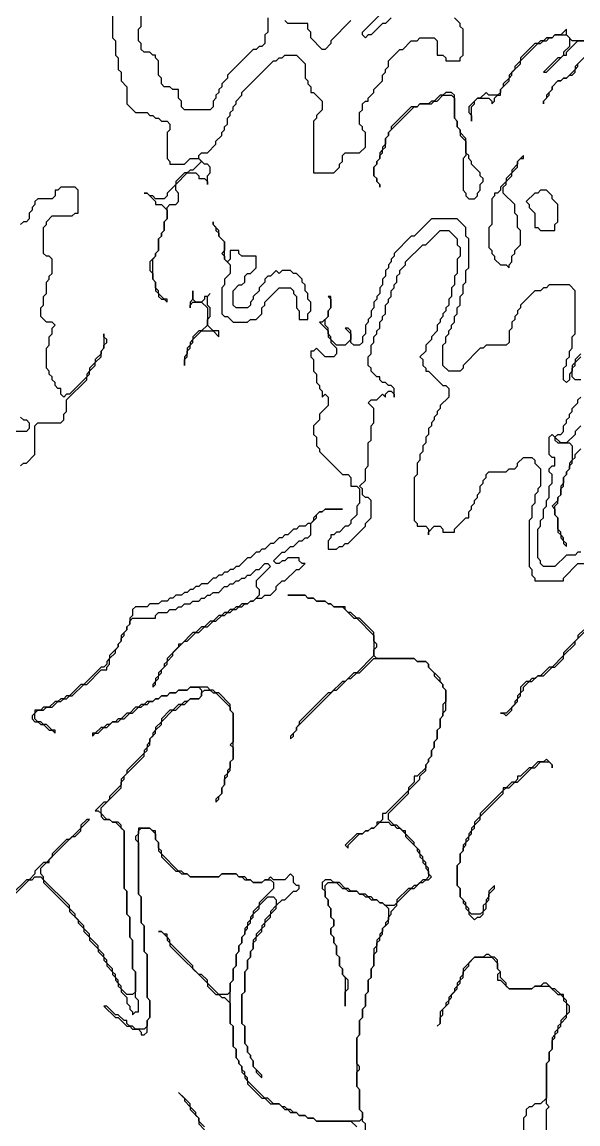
# Model space of a CAD drawing. Header units: metres. Extents: x 0 to 1000, y 0 to 1405.
# Drawn here: x 796.4 to 844.7, y 127.5 to 223.4 of the extents above; entities that cross this region are included whole.
import ezdxf

# ---------------------------------------------------------------- set-up
doc = ezdxf.new("R2010")
doc.units = ezdxf.units.M

msp = doc.modelspace()

# ---------------------------------------------------------------- linework, layer by layer
for points in [[(828.5, 223.75), (828, 223.25), (827.75, 223.25), (826.75, 222.25), (826.5, 222.25), (826.25, 222), (826, 222.25), (826, 222.5), (828.75, 225.25)], [(804.25, 224), (804.25, 222), (804.5, 221.75), (804.5, 220.5), (804.75, 220.25), (804.75, 219.25), (805, 219), (805, 218.25), (805.5, 217.75), (805.5, 216.25), (806.25, 215.5), (807.25, 215.5), (807.5, 215.25), (807.75, 215.25), (808, 215), (808.25, 215), (808.5, 214.75), (809, 214.75), (809.25, 214.5), (809.25, 214), (809, 213.75), (809, 211.5), (809.25, 211.25), (809.25, 211), (810.5, 211), (811, 211.5), (811.75, 211.5), (812, 211.25), (811.25, 210.5), (811, 210.5), (810.75, 210.25), (810.5, 210.25), (809.75, 209.5), (809.75, 209.25), (809, 208.5), (809, 208.25), (808.75, 208), (808, 208), (807.75, 208.25), (807.5, 208.25), (807.25, 208.5), (807, 208.5), (807.25, 208.5), (808, 207.75), (808, 207.5), (808.5, 207.5), (809, 207), (809, 206.25), (808.75, 206), (808.75, 205.25), (808.5, 205), (808.5, 204.75), (808.25, 204.5), (808.25, 203.5), (808, 203.25), (808, 203), (807.5, 202.5), (807.5, 201.75), (807.75, 201.5), (807.75, 201), (808, 200.75), (808, 200), (808.25, 199.75), (808.25, 199.5), (808.5, 199.25), (808.75, 199.25), (809, 199), (809, 199.25), (808.75, 199.25), (808.25, 199.75), (808.25, 200), (808, 200.25), (808, 200.75), (807.75, 201), (807.75, 202.75), (808, 203), (808, 203.25), (808.25, 203.5), (808.25, 204.5), (808.5, 204.75), (808.5, 205), (808.75, 205.25), (808.75, 206), (809, 206.25), (809, 207.25), (809.25, 207.5), (809.75, 207.5), (810, 207.75), (810, 208.5), (809.75, 208.75), (809.75, 209.25), (810.75, 210.25), (811.5, 210.25), (811.75, 210), (811.75, 209.75), (812.25, 209.75), (812.5, 209.5), (812.5, 209.25), (812.5, 210), (812.75, 210.25), (812.75, 210.75), (812.5, 211), (812.25, 211), (811.75, 211.5), (811.75, 211.75), (812, 212), (812.5, 212), (813.25, 212.75), (813.25, 213), (813.75, 213.5), (813.75, 213.75), (814, 214), (814, 214.25), (814.25, 214.5), (814.25, 215), (814.5, 215.25), (814.5, 215.5), (814.75, 215.75), (814.75, 216), (815, 216.25), (815, 216.5), (815.5, 217), (815.5, 217.25), (818.25, 220), (818.5, 220), (818.75, 220.25), (819, 220.25), (819.25, 220.5), (820.25, 220.5), (821, 219.75), (821, 218.5), (821.25, 218.25), (821.25, 218), (821.5, 217.75), (821.5, 217.25), (821.75, 217.25), (822.5, 216.5), (822.5, 215.75), (822, 215.25), (822, 215), (821.75, 214.75), (821.75, 210.25), (823.5, 210.25), (824, 210.75), (824, 211), (824.25, 211.25), (824.25, 211.75), (824.5, 212), (825.75, 212), (826.25, 212.5), (826.25, 213.75), (826, 214), (826, 214.25), (825.75, 214.5), (825.75, 215.5), (826, 215.75), (826, 216.25), (826.25, 216.5), (826.5, 216.5), (826.5, 216.75), (827, 217.25), (827, 217.5), (827.75, 218.25), (827.75, 218.75), (828, 219), (828, 219.25), (828.25, 219.5), (828.25, 220), (829.25, 221), (829.5, 221), (830.25, 221.75), (830.75, 221.75), (831, 222), (832.25, 222), (832.5, 221.75), (832.5, 220.5), (833, 220.5), (833.25, 220.25), (833.25, 220), (834.5, 220), (834.5, 220.25), (834.75, 220.5), (834.75, 222.75), (834.5, 223), (834.5, 223.25), (834, 223.75)], [(817.75, 223.75), (817.75, 222.5), (817.5, 222.25), (817.5, 221.5), (817.25, 221.25), (817, 221.25), (816.75, 221), (816.5, 221), (814.25, 218.75), (814.25, 218.5), (813.75, 218), (813.75, 217.75), (813.5, 217.5), (813.5, 217.25), (813.25, 217), (813.25, 216.75), (813, 216.5), (813, 216), (812.75, 215.75), (810.5, 215.75), (810.25, 216), (810.25, 216.5), (810, 216.75), (810, 217.5), (809.5, 217.5), (809.25, 217.75), (808.75, 217.75), (808.5, 218), (808.5, 218.5), (808.25, 218.75), (808.25, 220), (808, 220.25), (808, 220.5), (807.75, 220.5), (807.5, 220.75), (807, 220.75), (806.75, 221), (806.75, 221.5), (806.5, 221.75), (806.5, 222.75), (806.75, 223), (806.75, 224.25)], [(825, 223.5), (823.25, 221.75), (823.25, 221.5), (822.75, 221), (822.5, 221), (821.5, 222), (821.5, 222.5), (821.25, 222.75), (821.25, 223.25), (819.5, 223.25), (819.25, 223.5)], [(847.75, 221.75), (844.25, 221.75), (843.75, 222.25), (843.75, 222.75), (843.25, 222.25), (842.75, 222.25), (842.5, 222), (842, 222), (841.75, 221.75), (841.5, 221.75), (841.25, 221.5), (841, 221.5), (839.75, 220.25), (839.75, 220), (839.25, 219.5), (839.25, 219.25), (838.75, 218.75), (838.75, 218.5), (838.25, 218), (838.25, 217.75), (838, 217.5), (838, 217.25), (837.75, 217), (837, 217), (836.75, 217.25), (836.25, 216.75), (836, 216.75), (835.25, 216), (835.25, 215.5), (835.5, 215.25), (835.5, 214.75), (835.5, 216), (835.75, 216.25), (835.75, 216.5), (836, 216.75), (837, 216.75), (837.25, 216.5), (837.25, 216.25), (837.5, 216.5), (837.5, 216.75), (837.75, 217), (838, 217), (838, 217.5), (838.75, 218.25), (838.75, 218.5), (839, 218.75), (839, 219), (839.75, 219.75), (839.75, 220), (841.25, 221.5), (841.5, 221.5), (841.75, 221.75), (842, 221.75), (842.25, 222), (842.5, 222), (842.75, 222.25), (843.75, 222.25), (844, 222), (844, 221.25), (843.5, 220.75), (843.5, 220.5), (843.25, 220.25), (843, 220.25), (841.75, 219), (842, 219), (843.5, 220.5), (843.75, 220.5), (843.75, 220.75), (844.75, 221.75), (845.75, 221.75)], [(845, 220), (844.5, 219.5), (844.5, 219.25), (843.75, 218.5), (843.5, 218.5), (843.25, 218.25), (843, 218.25), (842.5, 217.75), (842.5, 217.5), (842, 217), (842, 216.75), (841.75, 216.5), (841.75, 216.25), (841.75, 216.5), (842.25, 217), (842.25, 217.25), (842.5, 217.5), (842.5, 217.75), (843, 218.25), (843.25, 218.25), (843.5, 218.5), (843.75, 218.5), (844, 218.75), (844.25, 218.75), (844.5, 219), (844.5, 219.25), (844.75, 219.5), (844.75, 219.75), (845.5, 220.5)], [(796.25, 184.75), (796.5, 185), (796.75, 185), (797.5, 185.75), (797.5, 188.25), (797.75, 188.5), (799.75, 188.5), (800, 188.75), (800, 189.25), (800.25, 189.5), (800.25, 190.5), (802, 192.25), (802, 192.5), (802.25, 192.75), (802.25, 193), (802.75, 193.5), (802.75, 193.75), (803.25, 194.25), (803.25, 194.75), (803.5, 195), (803.5, 195.25), (803.75, 195.5), (803.75, 195.75), (803.5, 196), (803.5, 196.25), (803.5, 195), (803.25, 194.75), (803.25, 194.5), (802.75, 194), (802.75, 193.75), (802.25, 193.25), (802.25, 193), (802, 192.75), (802, 192.5), (800.5, 191), (800.25, 191), (800, 190.75), (799.75, 191), (799.75, 191.5), (799.5, 191.5), (799.25, 191.75), (799.25, 192), (799, 192.25), (799, 192.5), (798.75, 192.75), (798.75, 193), (798.5, 193.25), (798.5, 195), (798.75, 195.25), (798.75, 196), (799, 196.25), (799, 196.75), (799.25, 197), (799, 197.25), (798.5, 197.25), (798, 197.75), (798, 198.5), (798.25, 198.75), (798.25, 199.5), (798.5, 199.75), (798.5, 200.75), (798.75, 201), (798.75, 201.25), (799, 201.5), (799, 202.75), (798.75, 203), (798.5, 203), (798.25, 203.25), (798.25, 205.5), (798.5, 205.75), (798.5, 206), (799, 206.5), (800.75, 206.5), (801, 206.75), (801.25, 206.75), (801.25, 208.75), (801, 209), (799.75, 209), (799.5, 208.75), (799.25, 208.75), (799.25, 208.25), (799, 208), (797.75, 208), (797.5, 207.75), (797.5, 207.5), (797.25, 207.25), (797.25, 207), (797, 206.75), (797, 206.25), (796.75, 206), (796.5, 206), (796.25, 205.75)], [(845, 194.5), (844.5, 194), (844.5, 193.75), (844.25, 193.5), (844.25, 193), (844, 192.75), (844, 192.25), (843.75, 192), (843.5, 192.25), (843.5, 193.25), (843.75, 193.5), (843.75, 194), (844, 194.25), (844, 194.75), (844.25, 195), (844.25, 196), (844.5, 196.25), (844.5, 200), (844, 200.5), (842.25, 200.5), (842, 200.25), (841.75, 200.25), (841.5, 200), (841, 200), (839.75, 198.75), (839.75, 198.5), (839.5, 198.25), (839.5, 198), (839.25, 197.75), (839.25, 197.5), (839, 197.25), (839, 196.75), (838.75, 196.5), (838.75, 195.5), (838.5, 195.25), (836.75, 195.25), (836.5, 195), (836.25, 195), (834.75, 193.5), (834.75, 193.25), (834.5, 193), (833.5, 193), (833, 193.5), (833, 195.25), (833.25, 195.5), (833.25, 196), (833.5, 196.25), (833.5, 196.5), (833.75, 196.75), (833.75, 197), (834, 197.25), (834, 197.75), (834.25, 198), (834.25, 198.5), (834.5, 198.75), (834.5, 199.5), (834.75, 199.75), (834.75, 200.5), (835, 200.75), (835, 201.75), (835.25, 202), (835.25, 204.5), (835, 204.75), (835, 205.5), (834.25, 206.25), (832, 206.25), (830.5, 204.75), (830.25, 204.75), (828.75, 203.25), (828.75, 203), (828.5, 202.75), (828.5, 202.5), (828.25, 202.25), (828.25, 202), (828, 201.75), (828, 201.25), (827.75, 201), (827.75, 200.5), (827.5, 200.25), (827.5, 199.75), (827.25, 199.5), (827.25, 199.25), (827, 199), (827, 198.5), (826.75, 198.25), (826.75, 197.75), (826.5, 197.5), (826.5, 197.25), (826.25, 197), (826.25, 196.25), (826, 196), (826, 195.5), (825.75, 195.25), (825.25, 195.25), (825, 195.5), (825, 196.5), (824.75, 196.75), (824.5, 196.75), (825, 196.25), (825, 195.75), (824.5, 195.25), (823.75, 195.25), (823.25, 195.75), (823.25, 196), (823, 196.25), (823, 196.75), (822.75, 197), (822.75, 197.5), (823, 197.75), (823, 198.25), (823.25, 198.5), (823.25, 199.5), (823, 199.5), (823.25, 199.25), (823.25, 198.5), (823, 198.25), (823, 197.75), (822.5, 197.25), (822.25, 197.25), (823, 196.5), (823, 196), (823.25, 195.75), (823.25, 195.5), (823.75, 195), (823.75, 194.5), (823.5, 194.25), (822.75, 194.25), (822, 195), (821.75, 194.75), (821.5, 194.75), (821.5, 194.25), (821.75, 194), (821.75, 193), (822, 192.75), (822, 192), (822.25, 191.75), (822.25, 191.5), (822.5, 191.25), (822.5, 190.75), (822.75, 191), (823, 190.75), (823, 190), (822.25, 189.25), (822.25, 188.75), (821.75, 188.25), (821.75, 187.5), (822, 187.25), (822, 186.5), (822.25, 186.25), (822.25, 186), (824.25, 184), (824.75, 184), (825, 183.75), (825, 183), (825.5, 183), (825.75, 182.75), (825.75, 181.5), (825.5, 181.25), (825.5, 180.5), (825, 180), (825, 179.75), (824.75, 179.5), (824.5, 179.5), (824, 179), (823.75, 179), (823.5, 178.75), (823.25, 178.75), (823.25, 178.5), (823, 178.25), (823, 177.5), (823.75, 177.5), (824, 177.75), (824.25, 177.75), (824.5, 178), (824.75, 178), (826.25, 179.5), (826.25, 179.75), (826.75, 180.25), (826.75, 181.75), (826.5, 182), (826.25, 182), (826, 182.25), (826, 182.75), (825.75, 183), (826.25, 183.5), (826.25, 184.5), (826.5, 184.75), (826.5, 186.75), (826.75, 187), (826.75, 188.25), (827, 188.5), (827, 189.75), (826.5, 190.25), (826.75, 190.5), (827.25, 190.5), (827.75, 191), (828, 190.75), (828, 191), (828.25, 191.25), (828.5, 191.25), (828.75, 191), (828.75, 190.75), (828.75, 191.5), (828.5, 191.75), (828.25, 191.75), (828, 192), (827.75, 192), (827.5, 192.25), (827.5, 192.5), (827.25, 192.5), (826.75, 193), (826.75, 193.25), (826.5, 193.5), (826.5, 194.25), (826.75, 194.5), (826.75, 195.25), (827, 195.5), (827, 196), (827.25, 196.25), (827.25, 196.5), (827.5, 196.75), (827.5, 197.25), (827.75, 197.5), (827.75, 197.75), (828, 198), (828, 198.75), (828.25, 199), (828.25, 199.25), (828.5, 199.5), (828.5, 200), (828.75, 200.25), (828.75, 200.5), (829, 200.75), (829, 201.25), (829.25, 201.5), (829.25, 201.75), (829.75, 202.25), (829.75, 202.5), (831.25, 204), (831.5, 204), (832.75, 205.25), (833.5, 205.25), (834.25, 204.5), (834.25, 204), (834.5, 203.75), (834.5, 203), (834.25, 202.75), (834.25, 201.5), (834, 201.25), (834, 200.5), (833.75, 200.25), (833.75, 199.5), (833.5, 199.25), (833.5, 198.75), (833.25, 198.5), (833.25, 198.25), (833, 198), (833, 197.75), (832.75, 197.5), (832.75, 197.25), (832.5, 197), (832.5, 196.5), (832, 196), (832, 195.75), (831.5, 195.25), (831.5, 194.75), (831, 194.25), (831.25, 194), (831.25, 193.5), (831.5, 193.25), (831.5, 193), (831.75, 193), (833, 191.75), (833.25, 191.75), (833.5, 191.5), (833.5, 190.75), (832.75, 190), (832.75, 189.75), (832.5, 189.5), (832.5, 189.25), (832.25, 189), (832.25, 188.75), (832, 188.5), (832, 188.25), (831.75, 188), (831.75, 187.5), (831.5, 187.25), (831.5, 186.75), (831.25, 186.5), (831.25, 186), (831, 185.75), (831, 185.25), (830.75, 185), (830.75, 184), (830.5, 183.75), (830.5, 180), (830.75, 179.75), (830.75, 179.5), (831.5, 179.5), (831.75, 179.25), (831.75, 178.75), (831.75, 179), (832.25, 179.5), (832.75, 179.5), (833, 179.25), (833, 179), (834, 179), (834, 179.25), (835, 180.25), (835.25, 180.25), (835.25, 180.75), (835.5, 181), (835.5, 181.25), (835.75, 181.5), (835.75, 181.75), (836, 182), (836, 182.25), (836.25, 182.5), (836.25, 183), (836.5, 183.25), (836.5, 183.5), (836.75, 183.75), (836.75, 184), (837, 184.25), (838.5, 184.25), (838.75, 184.5), (839.25, 184.5), (839.5, 184.75), (839.5, 185), (840, 185.5), (840.75, 185.5), (841, 185.25), (841, 185), (841.5, 184.5), (841.5, 183), (841.25, 182.75), (841.25, 182.5), (841, 182.25), (841, 181.5), (840.75, 181.25), (840.75, 180.25), (840.5, 180), (840.5, 176), (840.75, 175.75), (840.75, 175.25), (841, 175), (841, 174.75), (843.5, 174.75), (843.5, 175), (844.75, 176.25), (845.5, 176.25)], [(845, 192.25), (844.5, 192.25), (844.25, 192.5), (844.25, 193.25), (844.5, 193.5), (844.5, 193.75), (845, 194.25)], [(845, 188.25), (844.5, 187.75), (844.5, 187.5), (843.75, 186.75), (843.25, 186.75), (842.75, 187.25), (843, 187.5), (843.25, 187.5), (843.5, 187.75), (843.5, 188.25), (843.75, 188.5), (843.75, 188.75), (844, 189), (844, 189.25), (844.25, 189.5), (844.25, 189.75), (844.75, 190.25), (844.75, 190.5), (845, 190.75)], [(796.25, 189), (796.5, 188.75), (796.75, 188.75), (797, 188.5), (797, 188), (796.75, 187.75), (795.75, 187.75)], [(845, 177.25), (844.75, 177.25), (844.5, 177), (843.75, 177), (842.75, 176), (841.75, 176), (841.5, 176.25), (841.5, 176.5), (841.25, 176.75), (841.25, 179.25), (841.5, 179.5), (841.5, 180), (841.75, 180.25), (841.75, 181), (842, 181.25), (842, 181.75), (842.25, 182), (842.25, 183), (842.5, 183.25), (842.5, 184), (842.25, 184.25), (842.25, 184.5), (842.5, 184.75), (842.75, 184.75), (842.75, 185.5), (842.5, 185.5), (842.25, 185.75), (842.25, 187.25), (842.5, 187.5), (842.75, 187.25), (842.75, 187), (843, 186.75), (844, 186.75), (844.25, 186.5), (844.25, 185.25), (844, 185), (844, 184.5), (843.75, 184.25), (843.75, 184), (843.5, 183.75), (843.5, 183.25), (843.25, 183), (843.25, 182.25), (843, 182), (843, 181.75), (842.5, 181.25), (842.75, 181), (842.75, 180.5), (843, 180.25), (843, 179), (843.25, 178.75), (843.25, 178.5), (843.5, 178.25), (843.5, 178), (843.75, 177.75), (843.75, 178), (843.5, 178.25), (843.5, 178.5), (843.25, 178.75), (843.25, 179), (843, 179.25), (843, 180.25), (842.75, 180.5), (842.75, 181.25), (843, 181.5), (843, 182), (843.25, 182.25), (843.25, 182.75), (843.5, 183), (843.5, 183.75), (843.75, 184), (843.75, 184.25), (844, 184.5), (844, 184.75), (844.25, 185), (844.25, 185.25), (844.5, 185.5), (844.5, 185.75), (845, 186.25)], [(826.25, 126.75), (826.25, 127.5), (826, 127.75), (826, 128.5), (825.75, 128.75), (825.75, 130.5), (825.5, 130.75), (825.5, 132), (825.75, 132.25), (825.75, 132.5), (825.5, 132.75), (825.5, 135), (825.75, 135.25), (825.75, 136.5), (826, 136.75), (826, 137.5), (826.25, 137.75), (826.25, 138.75), (826.5, 139), (826.5, 140), (826.75, 140.25), (826.75, 141), (827, 141.25), (827, 142.25), (827.25, 142.5), (827.25, 143.25), (827.5, 143.5), (827.5, 143.75), (827.75, 144), (827.75, 144.5), (828.25, 145), (828.25, 145.5), (828.5, 145.75), (828.5, 146), (829, 146.5), (829, 146.75), (830.25, 148), (830.5, 148), (831, 148.5), (831.25, 148.5), (831.5, 148.75), (831.75, 148.75), (832, 149), (831.75, 149.25), (831.75, 149.75), (831.5, 150), (831.5, 150.25), (831.25, 150.5), (831.25, 150.75), (831, 151), (831, 151.25), (830.5, 151.75), (830.5, 152), (829.75, 152.75), (829.75, 153), (829.5, 153), (829, 153.5), (828.75, 153.5), (828.25, 154), (828.25, 154.5), (830, 156.25), (830, 156.5), (831, 157.5), (831, 157.75), (831.5, 158.25), (831.5, 158.75), (831.75, 159), (831.75, 159.25), (832, 159.5), (832, 160), (832.25, 160.25), (832.25, 160.75), (832.5, 161), (832.5, 161.75), (832.75, 162), (832.75, 162.75), (833, 163), (833, 163.25), (833.25, 163.5), (833.25, 165.25), (833, 165.5), (833, 165.75), (832.75, 166), (832.75, 166.25), (831.75, 167.25), (831.75, 167.5), (831.5, 167.75), (830.75, 167.75), (830.5, 168), (827.25, 168), (827, 168.25), (827, 168.75), (827.25, 169), (827.25, 169.25), (827, 169.5), (827, 170.25), (825.75, 171.5), (825.5, 171.5), (825, 172), (824.75, 172), (824.5, 172.25), (824.5, 172.5), (823.5, 172.5), (823.25, 172.75), (823, 172.75), (822.75, 173), (822, 173), (821.75, 173.25), (821.25, 173.25), (821, 173.5), (819.5, 173.5), (821, 173.5), (821.25, 173.25), (821.75, 173.25), (822, 173), (822.75, 173), (823, 172.75), (823.25, 172.75), (823.5, 172.5), (824.25, 172.5), (825.25, 171.5), (825.5, 171.5), (827, 170), (827, 168.25), (825.5, 166.75), (825.25, 166.75), (824.5, 166), (824.25, 166), (823.25, 165), (823, 165), (820.5, 162.5), (820.5, 162.25), (820.25, 162), (820.25, 161.75), (819.75, 161.25), (819.75, 161), (820, 161.25), (820, 161.5), (820.25, 161.75), (820.25, 162), (823.5, 165.25), (823.75, 165.25), (824.75, 166.25), (825, 166.25), (825.5, 166.75), (825.75, 166.75), (827, 168), (830.5, 168), (830.75, 167.75), (831.5, 167.75), (831.75, 167.5), (831.75, 167.25), (832.25, 166.75), (832.25, 166.5), (833, 165.75), (833, 165.5), (833.25, 165.25), (833.25, 164.25), (833, 164), (833, 163), (832.75, 162.75), (832.75, 162), (832.5, 161.75), (832.5, 161), (832.25, 160.75), (832.25, 160.25), (832, 160), (832, 159.5), (831.75, 159.25), (831.75, 159), (831.5, 158.75), (831.5, 158.5), (830.75, 157.75), (830.5, 157.75), (830.5, 157.25), (830, 156.75), (830, 156.5), (828, 154.5), (827.75, 154.5), (827.75, 154), (827.5, 153.75), (827.25, 153.75), (827.25, 153.5), (827, 153.25), (826.75, 153.25), (826.5, 153), (826.25, 153), (826, 152.75), (825.5, 152.75), (824.5, 151.75), (824.75, 151.5), (824.75, 151.75), (825.75, 152.75), (826, 152.75), (826.25, 153), (826.5, 153), (826.75, 153.25), (827, 153.25), (827.5, 153.75), (828.25, 153.75), (828.5, 153.5), (828.75, 153.5), (829, 153.25), (829.25, 153.25), (829.75, 152.75), (829.75, 152.5), (830.75, 151.5), (830.75, 151.25), (831, 151), (831, 150.75), (831.25, 150.5), (831.25, 150.25), (831.5, 150), (831.5, 149.75), (831.75, 149.5), (831.75, 149), (831.5, 148.75), (831.25, 148.75), (830.75, 148.25), (830.5, 148.25), (830.25, 148), (830, 148), (829, 147), (829, 146.75), (828.75, 146.5), (828, 146.5), (827.75, 146.75), (827.5, 146.75), (827.25, 147), (827, 147), (826.75, 147.25), (826.5, 147.25), (826.25, 147.5), (825.75, 147.5), (825.5, 147.75), (825, 147.75), (824.75, 148), (824.5, 148), (824, 148.5), (823.5, 148.5), (823.25, 148.75), (822.75, 148.75), (822.5, 148.5), (822.5, 148), (822.75, 147.75), (822.75, 147.25), (823, 147), (823, 146.5), (823.25, 146.25), (823.25, 145.5), (823.5, 145.25), (823.5, 144.75), (823.25, 144.5), (823.25, 144), (823.5, 143.75), (823.5, 143.25), (823.75, 143), (823.75, 142.25), (824, 142), (824, 141.25), (824.25, 141), (824.25, 140.5), (824.5, 140.25), (824.5, 137.75), (824.5, 139), (824.75, 139.25), (824.75, 140), (824.25, 140.5), (824.25, 141), (824, 141.25), (824, 142), (823.75, 142.25), (823.75, 143), (823.5, 143.25), (823.5, 143.75), (823.25, 144), (823.25, 144.5), (823.5, 144.75), (823.5, 145.25), (823.25, 145.5), (823.25, 146.25), (823, 146.5), (823, 147), (822.75, 147.25), (822.75, 148.25), (823, 148.5), (823.75, 148.5), (824.25, 148), (824.5, 148), (824.75, 147.75), (825.5, 147.75), (825.75, 147.5), (826, 147.5), (826.25, 147.25), (826.5, 147.25), (826.75, 147), (827.25, 147), (827.5, 146.75), (827.75, 146.75), (828.25, 146.25), (828.25, 145.25), (828, 145), (828, 144.75), (827.75, 144.5), (827.75, 144.25), (827.5, 144), (827.5, 143.75), (827.25, 143.5), (827.25, 143), (827, 142.75), (827, 141.25), (826.75, 141), (826.75, 140.25), (826.5, 140), (826.5, 139), (826.25, 138.75), (826.25, 137.75), (826, 137.5), (826, 136.75), (825.75, 136.5), (825.75, 135.25), (825.5, 135), (825.5, 130.75), (825.75, 130.5), (825.75, 128.75), (826, 128.5), (826, 128), (825.75, 127.75), (822, 127.75), (821.75, 128), (821.25, 128), (821, 128.25), (820.5, 128.25), (820.25, 128.5), (820, 128.5), (819.75, 128.75), (819.5, 128.75), (819.25, 129), (819, 129), (818.75, 129.25), (818.25, 129.25), (817.75, 129.75), (817.5, 129.75), (816, 131.25), (816, 131.5), (815.75, 131.75), (815.75, 132), (815.5, 132.25), (815.5, 132.5), (815.25, 132.75), (815.25, 133), (815, 133.25), (815, 134), (814.75, 134.25), (814.75, 136), (814.5, 136.25), (814.5, 139.75), (814.75, 140), (814.75, 141), (815, 141.25), (815, 142.25), (815.25, 142.5), (815.25, 143), (815.5, 143.25), (815.5, 143.75), (815.75, 144), (815.75, 144.25), (816, 144.5), (816, 144.75), (816.25, 145), (816.25, 145.25), (816.5, 145.5), (816.5, 145.75), (817, 146.25), (817, 146.5), (817.75, 147.25), (818.25, 147.25), (818.5, 147), (818.5, 146.5), (818, 146), (818, 145.75), (817.5, 145.25), (817.5, 145), (817.25, 144.75), (817.25, 144.5), (816.75, 144), (816.75, 143.75), (816.5, 143.5), (816.5, 142.75), (816.25, 142.5), (816.25, 142), (816, 141.75), (816, 141), (815.75, 140.75), (815.75, 139), (815.5, 138.75), (815.5, 136.25), (815.75, 136), (815.75, 134.5), (816, 134.25), (816, 133.75), (816.25, 133.5), (816.25, 133.25), (816.5, 133), (816.5, 132.5), (816.75, 132.25), (816.75, 132), (817.25, 131.5), (817.25, 131.75), (816.5, 132.5), (816.5, 133), (816.25, 133.25), (816.25, 133.5), (816, 133.75), (816, 134.25), (815.75, 134.5), (815.75, 136), (815.5, 136.25), (815.5, 138.75), (815.75, 139), (815.75, 140.75), (816, 141), (816, 141.75), (816.25, 142), (816.25, 142.5), (816.5, 142.75), (816.5, 143.25), (816.75, 143.5), (816.75, 143.75), (817.25, 144.25), (817.25, 144.5), (817.5, 144.75), (817.5, 145), (818, 145.5), (818, 145.75), (818.5, 146.25), (818.5, 146.5), (819, 147), (819.25, 147), (820, 147.75), (820.25, 147.75), (820.5, 148), (820.5, 148.25), (820.25, 148.25), (820, 148.5), (820, 149), (819.75, 149.25), (819.25, 148.75), (818.25, 148.75), (818, 149), (817.75, 148.75), (817.5, 148.75), (817.25, 148.5), (816.5, 148.5), (816.25, 148.75), (816, 148.75), (815.75, 149), (815.25, 149), (815, 149.25), (813.75, 149.25), (813.5, 149), (811, 149), (810.75, 149.25), (810.5, 149.25), (810.25, 149.5), (810, 149.5), (808.5, 151), (808.5, 151.25), (808.25, 151.5), (808.25, 152), (808, 152.25), (808, 153), (807.75, 153), (807.5, 153.25), (806.5, 153.25), (806.5, 152.75), (806.25, 152.5), (806.25, 152.25), (806.5, 152), (806.5, 147.5), (806.75, 147.25), (806.75, 145), (807, 144.75), (807, 142.5), (807.25, 142.25), (807.25, 138.5), (807.5, 138.25), (807.5, 136.75), (807.25, 136.5), (807.25, 136), (807, 135.75), (806.25, 135.75), (806, 136), (805.75, 136), (805.5, 136.25), (805.5, 136.5), (805.25, 136.5), (804.75, 137), (804.5, 137), (803.75, 137.75), (803.5, 137.75), (804.5, 136.75), (804.75, 136.75), (805.5, 136), (805.75, 136), (806, 135.75), (806.5, 135.75), (806.75, 135.5), (806.75, 135.25), (807, 135.25), (807.25, 135.5), (807.25, 136.5), (807.5, 136.75), (807.5, 138.25), (807.25, 138.5), (807.25, 142.25), (807, 142.5), (807, 144.75), (806.75, 145), (806.75, 147.25), (806.5, 147.5), (806.5, 153), (806.75, 153.25), (807.5, 153.25), (808, 152.75), (808, 152.25), (808.25, 152), (808.25, 151.25), (808.5, 151), (808.5, 150.75), (809.75, 149.5), (810, 149.5), (810.25, 149.25), (810.75, 149.25), (811, 149), (813.5, 149), (813.75, 149.25), (815, 149.25), (815.25, 149), (815.5, 149), (815.75, 148.75), (816.25, 148.75), (816.5, 148.5), (817.25, 148.5), (817.5, 148.75), (818, 148.75), (818.25, 148.5), (818.25, 148), (817, 146.75), (817, 146.5), (816.5, 146), (816.5, 145.75), (816.25, 145.5), (816.25, 145.25), (816, 145), (816, 144.75), (815.75, 144.5), (815.75, 144), (815.5, 143.75), (815.5, 143.25), (815.25, 143), (815.25, 142.5), (815, 142.25), (815, 141.25), (814.75, 141), (814.75, 140), (814.5, 139.75), (814.5, 139), (814.25, 138.75), (813.5, 138.75), (812.5, 139.75), (812.5, 140), (812, 140.5), (811.75, 140.5), (811.25, 141), (811.25, 141.25), (809.25, 143.25), (809.25, 143.5), (809, 143.75), (809, 144), (808.75, 144), (808.5, 144.25), (808.25, 144.25), (808.5, 144.25), (809, 143.75), (809, 143.5), (809.25, 143.25), (809.25, 143), (812.5, 139.75), (812.5, 139.5), (813.25, 138.75), (813.5, 138.75), (813.75, 138.5), (814, 138.5), (814.5, 138), (814.5, 136.25), (814.75, 136), (814.75, 134.25), (815, 134), (815, 133.25), (815.25, 133), (815.25, 132.75), (815.5, 132.5), (815.5, 132), (815.75, 131.75), (815.75, 131.5), (816, 131.25), (816, 131), (817.25, 129.75), (817.5, 129.75), (818, 129.25), (818.75, 129.25), (819.25, 128.75), (819.5, 128.75), (819.75, 128.5), (820.25, 128.5), (820.5, 128.25), (821, 128.25), (821.25, 128), (821.75, 128), (822, 127.75), (825, 127.75), (825.5, 127.25)], [(845.25, 170.5), (844.75, 170), (844.75, 169.75), (843.5, 168.5), (843.5, 168.25), (842.5, 167.25), (842.25, 167.25), (841.5, 166.5), (841.25, 166.5), (841, 166.25), (840.75, 166.25), (840.5, 166), (840.25, 166), (839.75, 165.5), (839.75, 165), (839.5, 164.75), (839.5, 164.5), (839.25, 164.25), (839.25, 164), (838.5, 163.25), (838, 163.25), (838.25, 163.25), (838.5, 163), (839, 163.5), (839, 163.75), (839.5, 164.25), (839.5, 164.5), (839.75, 164.75), (839.75, 165), (840, 165.25), (840, 165.5), (840.5, 166), (840.75, 166), (841.25, 166.5), (841.75, 166.5), (842.5, 167.25), (842.75, 167.25), (843.5, 168), (843.5, 168.25), (844.5, 169.25), (844.5, 169.5), (845.75, 170.75)], [(795.75, 147.5), (797, 148.75), (797.25, 148.75), (797.5, 149), (798, 149), (798.25, 148.75), (798.25, 148.5), (800.5, 146.25), (800.5, 146), (801.25, 145.25), (801.25, 145), (801.75, 144.5), (801.75, 144.25), (802.25, 143.75), (802.25, 143.5), (803, 142.75), (803, 142.5), (803.5, 142), (803.5, 141.75), (803.75, 141.5), (803.75, 141.25), (804.25, 140.75), (804.25, 140.5), (804.5, 140.25), (804.5, 140), (804.75, 139.75), (804.75, 139.5), (805, 139.25), (805, 139), (805.5, 138.5), (805.5, 138), (805.75, 137.75), (805.75, 137.5), (806, 137.25), (806, 137), (806.25, 137.25), (806.5, 137.25), (806.5, 138.25), (806.25, 138.5), (806.25, 140.75), (806, 141), (806, 143.5), (805.75, 143.75), (805.75, 145.5), (805.5, 145.75), (805.5, 147.75), (805.25, 148), (805.25, 153), (805, 153.25), (805, 153.5), (804.75, 153.75), (804.25, 153.75), (804, 154), (803.75, 154), (803.25, 154.5), (803.25, 155), (805, 156.75), (805, 157.25), (805.25, 157.5), (805.25, 157.75), (807, 159.5), (807, 159.75), (807.25, 160), (807.25, 160.25), (807.5, 160.5), (807.5, 161), (808, 161.5), (808, 161.75), (808.5, 162.25), (808.5, 162.5), (809.5, 163.5), (809.75, 163.5), (810.25, 164), (810.5, 164), (811, 164.5), (811.75, 164.5), (812, 164.75), (812, 165), (812.25, 165.25), (812.75, 165.25), (813, 165), (813.25, 165), (814.5, 163.75), (814.5, 163.5), (814.75, 163.25), (814.75, 160.75), (814.5, 160.5), (814.75, 160.25), (814.75, 159.25), (814.5, 159), (814.5, 158.5), (814.25, 158.25), (814.25, 158), (814, 157.75), (814, 157), (813.75, 156.75), (813.75, 156.25), (813.25, 155.75), (813.25, 155.5), (813.5, 155.75), (813.5, 156), (813.75, 156.25), (813.75, 156.75), (814, 157), (814, 157.5), (814.25, 157.75), (814.25, 158), (814.5, 158.25), (814.5, 159), (814.75, 159.25), (814.75, 163.25), (814.5, 163.5), (814.5, 164), (813.5, 165), (813.25, 165), (813, 165.25), (812.75, 165.25), (812.5, 165.5), (811, 165.5), (810.75, 165.25), (810, 165.25), (809.75, 165), (809.25, 165), (809, 164.75), (808.5, 164.75), (808.25, 164.5), (808, 164.5), (807.75, 164.25), (807.25, 164.25), (807, 164), (806.75, 164), (806.5, 163.75), (806.25, 163.75), (805.75, 163.25), (805.5, 163.25), (805, 162.75), (804.75, 162.75), (804.5, 162.5), (804.25, 162.5), (804, 162.25), (803.75, 162.25), (803.5, 162), (803.25, 162), (802.75, 161.5), (802.5, 161.5), (802.5, 161.25), (802.75, 161.5), (803, 161.5), (803.5, 162), (803.75, 162), (804.25, 162.5), (804.75, 162.5), (805, 162.75), (805.25, 162.75), (805.75, 163.25), (806, 163.25), (806.5, 163.75), (806.75, 163.75), (807, 164), (807.25, 164), (807.5, 164.25), (807.75, 164.25), (808, 164.5), (808.25, 164.5), (808.5, 164.75), (809, 164.75), (809.25, 165), (809.75, 165), (810, 165.25), (810.75, 165.25), (811, 165.5), (811.75, 165.5), (812, 165.25), (812, 164.75), (811.75, 164.5), (811, 164.5), (810.75, 164.25), (810.5, 164.25), (810.25, 164), (810, 164), (809.5, 163.5), (809.25, 163.5), (808.5, 162.75), (808.5, 162.5), (808, 162), (808, 161.75), (807.75, 161.5), (807.75, 161.25), (807.5, 161), (807.5, 160.75), (807.25, 160.5), (807.25, 160.25), (807, 160), (807, 159.75), (805.5, 158.25), (805.5, 158), (805, 157.5), (805, 157), (804, 156), (804, 155.75), (803.75, 155.5), (803.5, 155.5), (802.75, 154.75), (803, 154.75), (803.25, 154.5), (803.25, 154.25), (803.5, 154), (804, 154), (804.25, 153.75), (804.5, 153.75), (805.25, 153), (805.25, 148), (805.5, 147.75), (805.5, 145.75), (805.75, 145.5), (805.75, 143.75), (806, 143.5), (806, 141), (806.25, 140.75), (806.25, 139), (806, 138.75), (805.5, 138.75), (805, 139.25), (805, 139.5), (804.75, 139.75), (804.75, 140), (804.5, 140.25), (804.5, 140.5), (804.25, 140.75), (804.25, 141), (803.75, 141.5), (803.75, 141.75), (803.5, 142), (803.5, 142.25), (803, 142.75), (803, 143), (802.25, 143.75), (802.25, 144), (801.75, 144.5), (801.75, 144.75), (801, 145.5), (801, 145.75), (800.5, 146.25), (800.5, 146.5), (798.25, 148.75), (798.25, 149), (798, 149.25), (798, 149.75), (798.5, 150.25), (798.75, 150.25), (798.75, 150.5), (800.75, 152.5), (801, 152.5), (801.5, 153), (801.5, 153.25), (802.25, 154), (802, 154), (801.5, 153.5), (801.5, 153.25), (800.5, 152.25), (800.25, 152.25), (799, 151), (799, 150.75), (798.5, 150.25), (798.25, 150.25), (797.5, 149.5), (797.5, 149.25), (797, 148.75), (796.75, 148.75), (795.5, 147.5)], [(842, 125.75), (842, 128.75), (842.25, 129), (842, 129.25), (842, 132.75), (842.25, 133), (842.25, 133.75), (842.5, 134), (842.5, 134.75), (842.75, 135), (842.75, 135.25), (843, 135.5), (843, 135.75), (843.25, 136), (843.25, 136.25), (843.75, 136.75), (843.75, 137), (844, 137.25), (844, 137.75), (843.75, 138), (843.75, 138.25), (843.5, 138.5), (843.5, 138.75), (843.25, 138.75), (842.75, 139.25), (842.5, 139.25), (842, 139.75), (841.75, 139.75), (841.5, 139.5), (841, 139.5), (840.75, 139.25), (838.75, 139.25), (838.5, 139.5), (838.5, 139.75), (838, 140.25), (838, 140.75), (837.75, 141), (837.75, 141.75), (837.5, 142), (837.25, 142), (837, 142.25), (836.75, 142.25), (836.5, 142), (835.75, 142), (834.75, 141), (834.75, 140.5), (834.5, 140.25), (834.5, 140), (834.25, 139.75), (834.25, 139.5), (834, 139.25), (834, 139), (833.5, 138.5), (833.5, 138.25), (833.25, 138), (833.25, 137.75), (832.75, 137.25), (832.75, 136.25), (832.5, 136), (832.75, 136.25), (832.75, 136.75), (833, 137), (833, 137.5), (833.5, 138), (833.5, 138.25), (833.75, 138.5), (833.75, 138.75), (834.25, 139.25), (834.25, 139.5), (834.5, 139.75), (834.5, 140), (834.75, 140.25), (834.75, 140.75), (835.25, 141.25), (835.25, 141.5), (835.75, 142), (837.25, 142), (837.75, 141.5), (837.75, 141), (838, 140.75), (837.75, 140.5), (837.75, 140), (838, 140), (838.75, 139.25), (840.75, 139.25), (841, 139.5), (842.25, 139.5), (843, 138.75), (843.25, 138.75), (843.5, 138.5), (843.5, 138.25), (843.75, 138), (843.75, 137), (843.25, 136.5), (843.25, 136.25), (843, 136), (843, 135.75), (842.75, 135.5), (842.75, 135.25), (842.5, 135), (842.5, 134), (842.25, 133.75), (842.25, 133), (842, 132.75), (842, 129.75), (841.5, 129.25), (841, 129.25), (840.75, 129), (840.5, 129), (840.25, 128.75), (840.25, 128.25), (840, 128), (840, 126.75)], [(812.25, 127.25), (811.75, 127.75), (811.75, 128), (811.5, 128.25), (811.5, 128.5), (811, 129), (811, 129.25), (810, 130.25), (810.5, 129.75), (810.5, 129.5), (811, 129), (811, 128.75), (811.75, 128), (811.75, 127.5), (812.25, 127)]]:
    msp.add_lwpolyline(points)
for points in [[(833.25, 217.25), (833, 217), (832.75, 217), (832.25, 216.5), (832, 216.5), (831.75, 216.25), (831, 216.25), (830.75, 216), (830.25, 216), (828.5, 214.25), (828.5, 214), (828.25, 213.75), (828.25, 213.5), (828, 213.25), (828, 212.75), (827.75, 212.5), (827.75, 212.25), (827.5, 212), (827.5, 211.5), (827.25, 211.25), (827.25, 211), (827, 210.75), (827, 210), (827.25, 209.75), (827.25, 209.5), (827.5, 209.25), (827.5, 209), (827.5, 209.25), (827.25, 209.5), (827.25, 209.75), (827, 210), (827, 210.75), (827.25, 211), (827.25, 211.25), (827.5, 211.5), (827.5, 211.75), (827.75, 212), (827.75, 212.25), (828, 212.5), (828, 213.25), (828.25, 213.5), (828.25, 213.75), (830.5, 216), (830.75, 216), (831, 216.25), (832, 216.25), (832.25, 216.5), (832.5, 216.5), (833, 217), (833.75, 217), (834, 216.75), (834, 215), (834.25, 214.75), (834.25, 214.25), (834.5, 214), (834.5, 213.5), (835, 213), (835, 211.75), (834.75, 211.5), (834.75, 208.75), (835, 208.5), (835, 208.25), (835.25, 208), (835.75, 208), (836, 208.25), (836, 208.5), (836.25, 208.75), (836.25, 209.25), (836.5, 209.5), (836.5, 209.75), (836.25, 210), (836.25, 210.25), (835.5, 211), (835.5, 211.25), (835.25, 211.5), (835.25, 211.75), (835, 212), (835, 213.25), (834.5, 213.75), (834.5, 214), (834.25, 214.25), (834.25, 214.75), (834, 215), (834, 217), (833.75, 217.25)], [(840, 211.75), (839.5, 211.25), (839.5, 211), (839, 210.5), (839, 210.25), (838.5, 209.75), (838.5, 209.5), (838, 209), (838, 208.75), (837.75, 208.5), (837.5, 208.5), (837.5, 208.25), (837.25, 208), (837.25, 205.75), (837, 205.5), (837, 203.75), (837.25, 203.5), (837.25, 203.25), (837.5, 203), (837.5, 202.75), (838, 202.25), (838.5, 202.25), (838.75, 202), (838.75, 202.25), (839, 202.5), (839, 203), (839.25, 203.25), (839.25, 203.5), (839.75, 204), (839.75, 205.25), (839.5, 205.5), (839.5, 206.5), (839.25, 206.75), (839.25, 207.5), (838.25, 208.5), (838.25, 209), (838.5, 209.25), (838.5, 209.5), (839, 210), (839, 210.25), (839.5, 210.75), (839.5, 211.25), (839.75, 211.5), (840, 211.5)], [(841.5, 208.75), (841.25, 208.5), (841, 208.5), (840.25, 207.75), (840.5, 207.5), (840.5, 207.25), (841, 206.75), (841, 205.5), (841.25, 205.5), (841.5, 205.25), (842.75, 205.25), (842.75, 205.75), (843, 206), (843, 207.5), (842.5, 208), (842.5, 208.25), (842, 208.75)], [(813, 206), (813, 205.75), (813.25, 205.5), (813.25, 205.25), (813.5, 205), (813.5, 204.75), (814, 204.25), (814, 203.5), (813.75, 203.25), (814, 203), (814, 202.75), (814.5, 202.25), (814.5, 201.5), (814, 201), (814, 200.5), (813.75, 200.25), (813.75, 198), (814, 197.75), (814.25, 197.75), (814.75, 197.25), (816, 197.25), (816.25, 197.5), (816.75, 197.5), (817.25, 198), (817.25, 198.5), (817.5, 198.75), (817.5, 199), (818.75, 200.25), (819.75, 200.25), (820, 200), (820, 199.75), (820.25, 199.5), (820.25, 198.5), (820.5, 198.25), (820.5, 197.5), (821.25, 197.5), (821.25, 198), (821.5, 198.25), (821.5, 199), (821.25, 199.25), (821.25, 199.75), (821, 200), (821, 200.5), (820.75, 200.75), (820.75, 201), (820.25, 201.5), (820, 201.5), (819.75, 201.75), (819, 201.75), (818.75, 201.5), (818.5, 201.75), (818, 201.25), (817.75, 201.25), (817.5, 201), (817.5, 200.75), (817, 200.25), (817, 200), (816.5, 199.5), (816.5, 199.25), (816.25, 199), (816.25, 198.75), (816, 198.5), (815, 198.5), (814.75, 198.75), (814.75, 200), (815.25, 200.5), (815.5, 200.5), (815.75, 200.75), (815.75, 201.25), (816, 201.5), (816.25, 201.5), (816.75, 202), (816.75, 203), (815.5, 203), (815.25, 203.25), (815.25, 203.5), (814.5, 203.5), (814.5, 202.75), (814.25, 202.5), (814, 202.75), (814, 204.25), (813.5, 204.75), (813.5, 205.25), (813, 205.75)], [(811.25, 200), (811.25, 199.25), (811, 199), (811, 198.5), (811, 198.75), (811.25, 199), (812, 199), (812.5, 198.5), (812.5, 197), (812, 196.5), (811.75, 196.5), (811.25, 196), (811.25, 195.75), (811, 195.5), (811, 195.25), (810.75, 195), (810.75, 194.5), (810.5, 194.25), (810.5, 193.5), (810.5, 194), (810.75, 194.25), (810.75, 194.75), (811, 195), (811, 195.25), (811.25, 195.5), (811.25, 195.75), (812, 196.5), (813, 196.5), (813.5, 196), (813.5, 196.5), (813, 196.5), (812.5, 197), (812.5, 197.5), (812.75, 197.75), (812.75, 198.5), (812.5, 198.75), (812.5, 199.5), (812.75, 199.75), (812.5, 199.5), (812.25, 199.5), (812.25, 199.25), (812, 199), (811.5, 199), (811.25, 199.25)], [(822.75, 181), (822.5, 180.75), (822.25, 180.75), (821.75, 180.25), (821.75, 180), (821.5, 179.75), (821.25, 179.75), (821, 179.5), (820.5, 179.5), (820.25, 179.25), (820, 179.25), (819.5, 178.75), (819.25, 178.75), (819, 178.5), (818.75, 178.5), (818.25, 178), (818, 178), (817.5, 177.5), (817.25, 177.5), (817, 177.25), (816.75, 177.25), (816.25, 176.75), (816, 176.75), (815.25, 176), (815, 176), (814.75, 175.75), (814.5, 175.75), (814.25, 175.5), (814, 175.5), (813.75, 175.25), (813.5, 175.25), (813.25, 175), (813, 175), (812.5, 174.5), (812, 174.5), (811.75, 174.25), (811.5, 174.25), (811.25, 174), (811, 174), (810.75, 173.75), (810.5, 173.75), (810.25, 173.5), (809.75, 173.5), (809.5, 173.25), (809.25, 173.25), (809, 173), (808.5, 173), (808.25, 172.75), (807.5, 172.75), (807.25, 172.5), (806.25, 172.5), (806, 172.25), (806, 171.75), (805.75, 171.5), (805.75, 171), (805.5, 170.75), (805.5, 170.5), (805, 170), (805, 169.5), (804.75, 169.25), (804.75, 169), (804, 168.25), (804, 168), (803.75, 167.75), (803.75, 167.5), (803.5, 167.25), (803.25, 167.25), (801.75, 165.75), (801.5, 165.75), (800.5, 164.75), (800.25, 164.75), (800, 164.5), (799.75, 164.5), (799.5, 164.25), (799.25, 164.25), (798.75, 163.75), (798.25, 163.75), (798, 163.5), (797.5, 163.5), (797.5, 163.25), (797.25, 163), (797.25, 162.75), (797.5, 162.5), (797.75, 162.5), (798, 162.25), (798.25, 162.25), (798.75, 161.75), (799, 161.75), (799.25, 161.5), (799.25, 161.75), (799, 161.75), (798.5, 162.25), (798.25, 162.25), (798, 162.5), (797.75, 162.5), (797.5, 162.75), (797.5, 163.25), (797.75, 163.5), (798.25, 163.5), (798.5, 163.75), (799, 163.75), (799.5, 164.25), (799.75, 164.25), (800, 164.5), (800.25, 164.5), (800.5, 164.75), (800.75, 164.75), (801.75, 165.75), (802, 165.75), (803.25, 167), (803.75, 167), (803.75, 167.25), (804, 167.5), (804, 168), (804.5, 168.5), (804.5, 168.75), (804.75, 169), (804.75, 169.25), (805, 169.5), (805, 169.75), (805.25, 170), (805.25, 170.25), (805.5, 170.5), (805.5, 170.75), (805.75, 171), (805.75, 171.25), (806, 171.5), (808, 171.5), (808, 171.75), (808.25, 172), (809, 172), (809.25, 172.25), (809.75, 172.25), (810, 172.5), (810.25, 172.5), (810.5, 172.75), (811, 172.75), (811.25, 173), (811.75, 173), (812, 173.25), (812.25, 173.25), (812.5, 173.5), (812.75, 173.5), (813, 173.75), (813.5, 173.75), (814, 174.25), (814.25, 174.25), (814.5, 174.5), (814.75, 174.5), (815, 174.75), (815.25, 174.75), (815.5, 175), (815.75, 175), (816, 175.25), (816.25, 175.25), (816.75, 175.75), (817, 175.75), (817.5, 176.25), (817.75, 176.25), (818, 176), (816.75, 174.75), (816.75, 174.25), (817, 174), (817, 173.5), (816.5, 173), (816.25, 173), (816, 172.75), (815.5, 172.75), (815.25, 172.5), (815, 172.5), (814.75, 172.25), (814.5, 172.25), (814.25, 172), (814, 172), (813.75, 171.75), (813.5, 171.75), (813, 171.25), (812.75, 171.25), (812.25, 170.75), (812, 170.75), (811.5, 170.25), (811.25, 170.25), (810.25, 169.25), (810, 169.25), (810, 169), (809, 168), (809, 167.75), (808.75, 167.5), (808.75, 167.25), (808.25, 166.75), (808.25, 166.5), (808, 166.25), (808, 166), (807.75, 165.75), (807.75, 165.5), (808, 165.75), (808, 166), (808.25, 166.25), (808.25, 166.5), (808.5, 166.75), (808.5, 167), (809, 167.5), (809, 167.75), (809.5, 168.25), (809.5, 168.5), (810.5, 169.5), (810.75, 169.5), (811.5, 170.25), (811.75, 170.25), (812.25, 170.75), (812.5, 170.75), (813, 171.25), (813.25, 171.25), (813.75, 171.75), (814, 171.75), (814.25, 172), (814.5, 172), (814.75, 172.25), (815, 172.25), (815.25, 172.5), (815.5, 172.5), (815.75, 172.75), (816, 172.75), (816.25, 173), (816.5, 173), (816.75, 173.25), (817.25, 173.25), (817.5, 173.5), (818, 173.5), (818.5, 174), (818.5, 174.25), (819, 174.75), (819.25, 174.75), (820.25, 175.75), (820.5, 175.75), (821, 176.25), (820.75, 176.25), (820.5, 176.5), (820.5, 176.75), (819.5, 176.75), (819.25, 176.5), (819, 176.5), (818.75, 176.25), (818.5, 176.25), (818.25, 176.5), (819, 177.25), (819.25, 177.25), (819.75, 177.75), (820, 177.75), (820.5, 178.25), (820.75, 178.25), (821, 178.5), (821.25, 178.5), (821.5, 178.75), (821.5, 179.75), (822, 180.25), (822, 180.5), (822.25, 180.75), (822.5, 180.75), (822.75, 181), (824.25, 181)], [(842, 159.25), (841.75, 159), (841.25, 159), (840.75, 158.5), (840.5, 158.5), (839.75, 157.75), (839.5, 157.75), (839.5, 157.5), (839.25, 157.25), (839, 157.25), (838.5, 156.75), (838.25, 156.75), (838.25, 156.5), (836.25, 154.5), (836.25, 154.25), (835.75, 153.75), (835.75, 153.5), (835.5, 153.25), (835.5, 153), (835.25, 152.75), (835.25, 152.5), (835, 152.25), (835, 152), (834.75, 151.75), (834.75, 151.25), (834.5, 151), (834.5, 150.25), (834.25, 150), (834.25, 148.25), (834.5, 148), (834.5, 147.25), (834.75, 147), (834.75, 146.75), (835, 146.5), (835, 146.25), (835.25, 146), (835.25, 145.75), (835.75, 145.25), (836, 145.5), (836.25, 145.5), (836.5, 145.75), (836.5, 146), (836.75, 146.25), (836.75, 146.75), (837, 147), (837, 147.5), (837.5, 148), (837.5, 148.25), (837, 147.75), (837, 147.25), (836.75, 147), (836.75, 146.75), (836.5, 146.5), (836.5, 146), (836.25, 145.75), (835.5, 145.75), (835.25, 146), (835.25, 146.25), (835, 146.5), (835, 146.75), (834.5, 147.25), (834.5, 148), (834.25, 148.25), (834.25, 150), (834.5, 150.25), (834.5, 151), (834.75, 151.25), (834.75, 151.5), (835, 151.75), (835, 152), (835.25, 152.25), (835.25, 152.5), (835.5, 152.75), (835.5, 153), (835.75, 153.25), (835.75, 153.5), (836.25, 154), (836.25, 154.25), (838.25, 156.25), (838.25, 156.5), (838.5, 156.75), (838.75, 156.75), (839.25, 157.25), (839.5, 157.25), (840.75, 158.5), (841, 158.5), (841.5, 159), (842.25, 159), (842.5, 158.75), (842.5, 158.5), (842.5, 158.75)]]:
    msp.add_lwpolyline(points, close=True)

doc.saveas('drawing.dxf')
